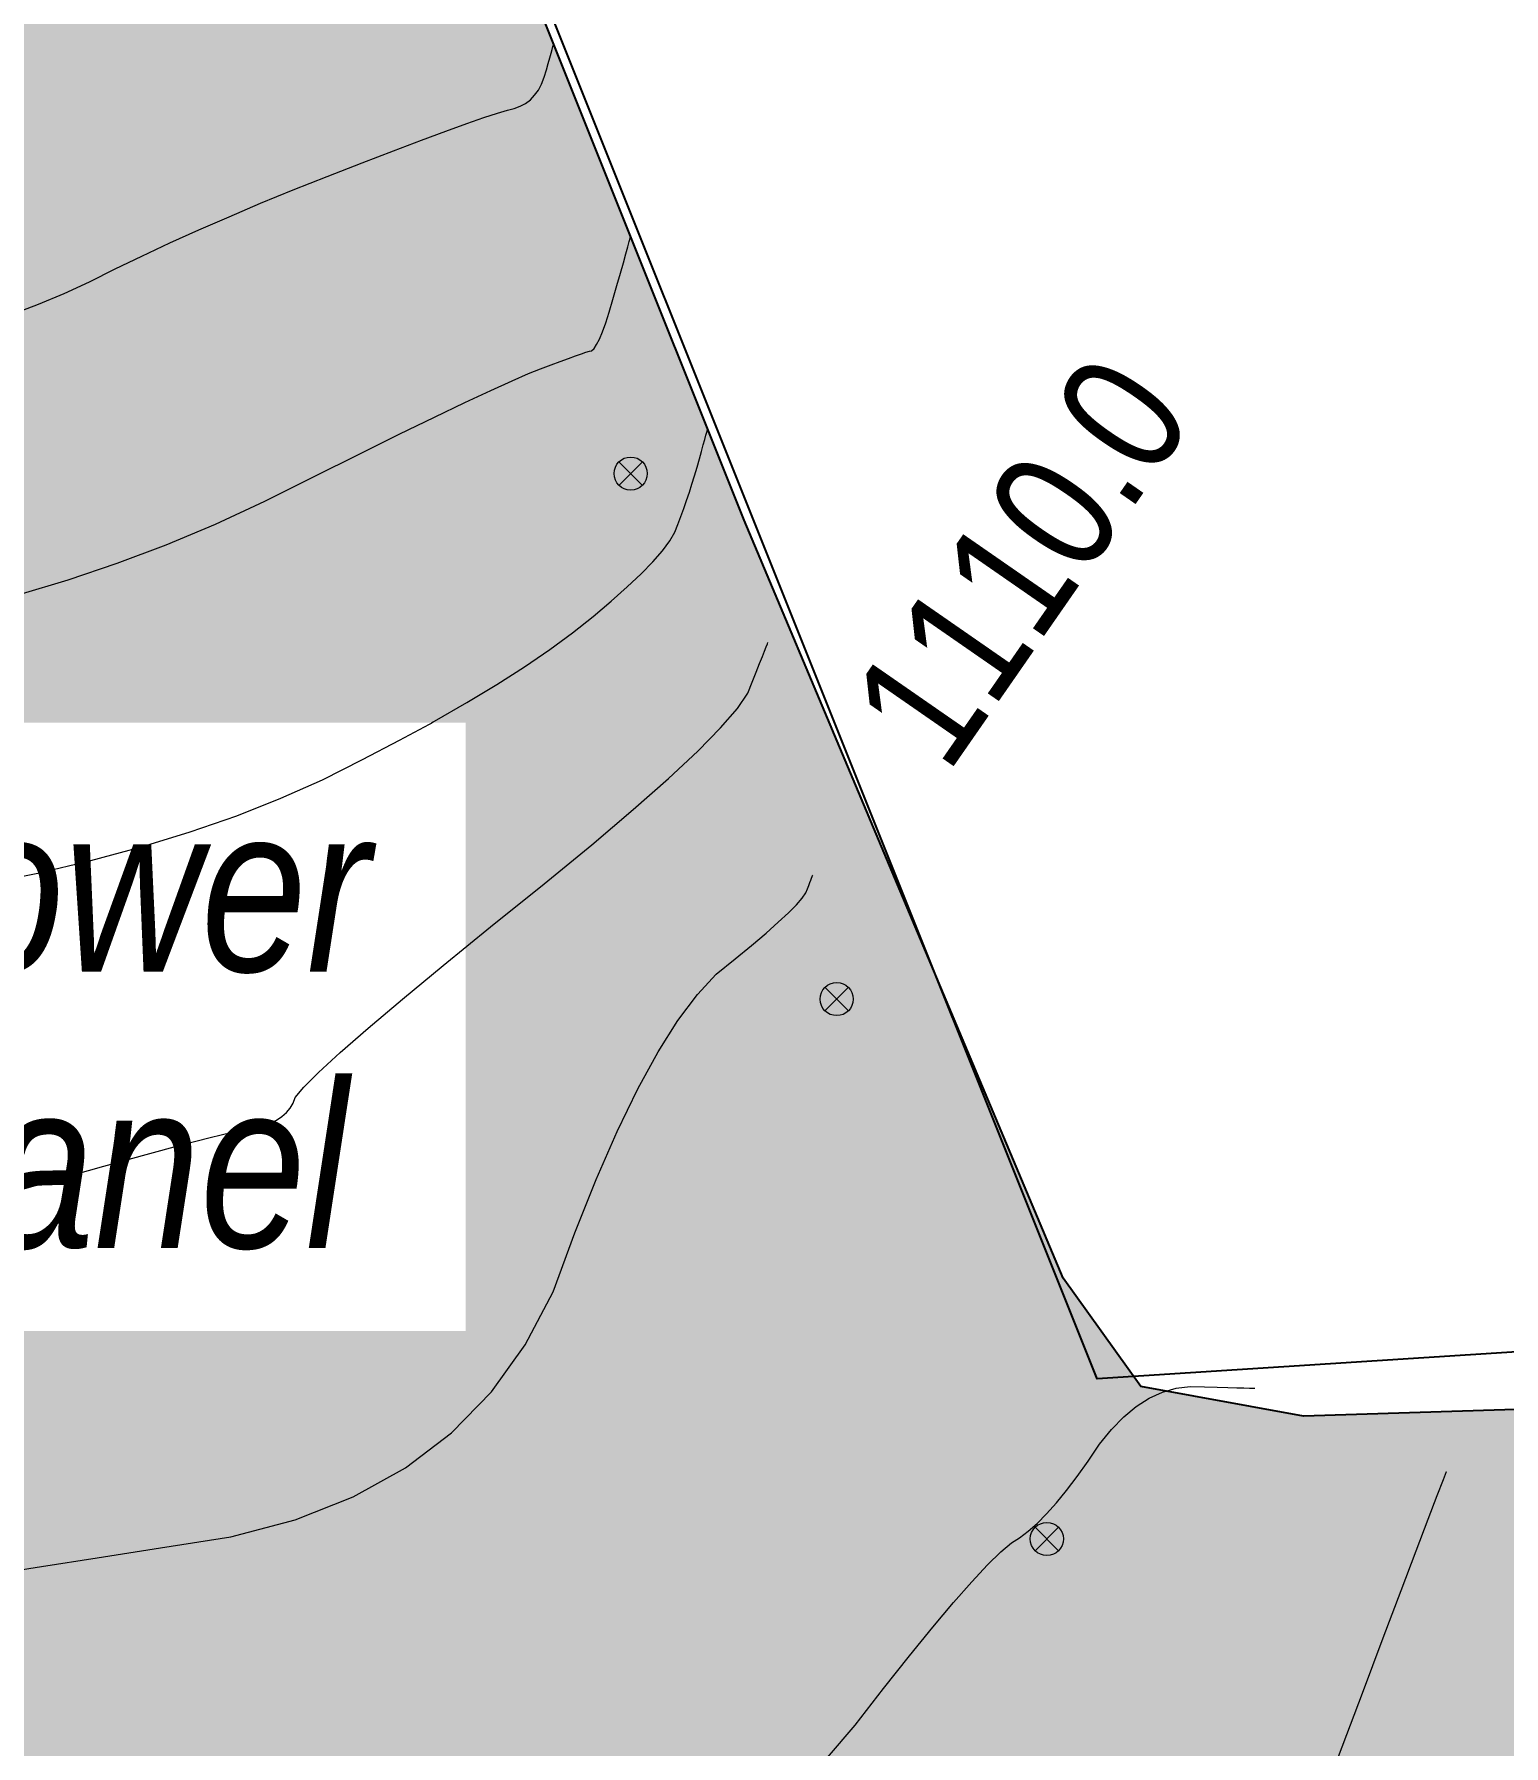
# Model space of a CAD drawing. Extents: x -19176 to -17597, y 5652440 to 5654285.
# Drawn here: x -17837.59 to -17828.74, y 5653156.69 to 5653167.01 of the extents above; entities that cross this region are included whole.
import ezdxf

# ---------------------------------------------------------------- set-up
doc = ezdxf.new("R2010")
doc.units = 0
doc.header["$LTSCALE"] = 5
for name, color, linetype in [('AS-CABLE-T', 224, 'foc-CABLE'), ('AS-ROADS', 254, 'Continuous'), ('L-TITLEDB', 4, 'Continuous')]:
    doc.layers.add(name, color=color, linetype=linetype)
doc.layers.add('AS-GENERAL', color=48, linetype='Continuous', lineweight=18)
doc.layers.add('C-TOPO-MAJR', color=7, linetype='Continuous', lineweight=15, true_color=0xd3aa5f)
doc.layers.add('C-TOPO-MINR', color=7, linetype='Continuous', lineweight=13, true_color=0xe9d5af)
doc.layers.add('C-TOPO-MAJR-TEXT', color=7, linetype='Continuous', true_color=0x644b1b)
doc.styles.add('80L', font='ARIALN.TTF', dxfattribs={"height": 10})
doc.styles.add('foc-LtypeFont', font='ARIALN.TTF', dxfattribs={"height": 7.35})
doc.styles.get("Standard").update_dxf_attribs({"font": 'ARIALN.TTF'})
doc.linetypes.add('foc-CABLE', pattern='A,2,-1,["C",foc-LtypeFont,S=0.2,R=0,X=-0.625,Y=-0.75],-1.24,8', length=12.24)

# ---------------------------------------------------------------- blocks, each defined once
blk = doc.blocks.new('FENCE POST')
at = {"layer": 'AS-GENERAL'}
for p, q in [((0.0354, 0.0354), (-0.0354, -0.0354)), ((0.0354, -0.0354), (-0.0354, 0.0354))]:
    blk.add_line(p, q, dxfattribs=at)
blk.add_circle((0, 0), 0.05, dxfattribs=at)

msp = doc.modelspace()

# ---------------------------------------------------------------- hatches: boundary and pattern name
at = {"layer": 'AS-ROADS'}
h = msp.add_hatch(color=256, dxfattribs=at)
h.dxf.hatch_style = 1
h.paths.add_polyline_path([(-17840.001, 5653181.093), (-17842.223, 5653186.461), (-17843.867, 5653190.672), (-17846.072, 5653188.743), (-17848.06, 5653187.446), (-17846.232, 5653182.05), (-17844.662, 5653175.77), (-17842.4, 5653169.028), (-17840.078, 5653161.789), (-17839.028, 5653157.772), (-17837.646, 5653155.027), (-17834.845, 5653152.543), (-17831.983, 5653151.268), (-17828.673, 5653150.66), (-17821.175, 5653150.398), (-17813.473, 5653150.538), (-17810.145, 5653150.42), (-17811.091, 5653159.359), (-17821.638, 5653158.939), (-17829.943, 5653158.678), (-17830.923, 5653158.858), (-17831.391, 5653159.511), (-17833.314, 5653164.083), (-17834.986, 5653168.263), (-17836.41, 5653171.965)])

# ---------------------------------------------------------------- linework, layer by layer
at = {"layer": 'AS-ROADS', "flags": 128}
msp.add_lwpolyline([(-17848.06, 5653187.446), (-17846.232, 5653182.05), (-17844.662, 5653175.77), (-17842.4, 5653169.028), (-17840.078, 5653161.789), (-17839.028, 5653157.772), (-17837.646, 5653155.027), (-17834.845, 5653152.543), (-17831.983, 5653151.268), (-17828.673, 5653150.66), (-17821.175, 5653150.398), (-17813.473, 5653150.538), (-17810.145, 5653150.42), (-17811.091, 5653159.359), (-17821.638, 5653158.939), (-17829.943, 5653158.678), (-17830.923, 5653158.858), (-17831.391, 5653159.511), (-17833.314, 5653164.083), (-17834.986, 5653168.263), (-17836.41, 5653171.965), (-17840.001, 5653181.093), (-17842.223, 5653186.461), (-17843.867, 5653190.672)], dxfattribs=at)
at = {"layer": 'C-TOPO-MINR', "flags": 128}
for points in [[(-17837.72, 5653165.326), (-17837.567, 5653165.385), (-17837.413, 5653165.449), (-17837.26, 5653165.52), (-17837.106, 5653165.597), (-17836.945, 5653165.675), (-17836.776, 5653165.754), (-17836.601, 5653165.833), (-17836.418, 5653165.912), (-17836.229, 5653165.993), (-17836.032, 5653166.074), (-17835.828, 5653166.155), (-17835.616, 5653166.237), (-17835.427, 5653166.31), (-17835.258, 5653166.374), (-17835.112, 5653166.428), (-17834.986, 5653166.474), (-17834.883, 5653166.51), (-17834.8, 5653166.537), (-17834.74, 5653166.555), (-17834.7, 5653166.564), (-17834.664, 5653166.578), (-17834.632, 5653166.595), (-17834.602, 5653166.618), (-17834.577, 5653166.645), (-17834.554, 5653166.676), (-17834.535, 5653166.712), (-17834.519, 5653166.753), (-17834.506, 5653166.798), (-17834.495, 5653166.837), (-17834.486, 5653166.871), (-17834.478, 5653166.899), (-17834.472, 5653166.921), (-17834.467, 5653166.938), (-17834.464, 5653166.949), (-17834.462, 5653166.955), (-17834.462, 5653166.955)], [(-17837.684, 5653163.634), (-17837.389, 5653163.722), (-17837.093, 5653163.822), (-17836.797, 5653163.934), (-17836.5, 5653164.059), (-17836.203, 5653164.197), (-17835.905, 5653164.346), (-17835.635, 5653164.481), (-17835.394, 5653164.6), (-17835.181, 5653164.703), (-17834.997, 5653164.792), (-17834.841, 5653164.865), (-17834.713, 5653164.923), (-17834.613, 5653164.966), (-17834.542, 5653164.994), (-17834.478, 5653165.018), (-17834.422, 5653165.04), (-17834.372, 5653165.058), (-17834.33, 5653165.074), (-17834.295, 5653165.086), (-17834.268, 5653165.095), (-17834.247, 5653165.101), (-17834.234, 5653165.104), (-17834.219, 5653165.117), (-17834.204, 5653165.141), (-17834.186, 5653165.174), (-17834.168, 5653165.218), (-17834.148, 5653165.273), (-17834.127, 5653165.337), (-17834.105, 5653165.412), (-17834.081, 5653165.497), (-17834.06, 5653165.571), (-17834.042, 5653165.635), (-17834.028, 5653165.688), (-17834.016, 5653165.73), (-17834.007, 5653165.762), (-17834.001, 5653165.783), (-17833.998, 5653165.794), (-17833.998, 5653165.794)], [(-17832.812, 5653156.621), (-17832.644, 5653156.816), (-17832.473, 5653157.036), (-17832.318, 5653157.233), (-17832.177, 5653157.406), (-17832.052, 5653157.555), (-17831.942, 5653157.68), (-17831.847, 5653157.782), (-17831.767, 5653157.86), (-17831.703, 5653157.914), (-17831.654, 5653157.945), (-17831.602, 5653157.984), (-17831.548, 5653158.032), (-17831.491, 5653158.09), (-17831.432, 5653158.156), (-17831.37, 5653158.231), (-17831.306, 5653158.315), (-17831.24, 5653158.408), (-17831.171, 5653158.51), (-17831.099, 5653158.599), (-17831.026, 5653158.674), (-17830.95, 5653158.737), (-17830.872, 5653158.787), (-17830.792, 5653158.824), (-17830.71, 5653158.847), (-17830.626, 5653158.858), (-17830.539, 5653158.856), (-17830.463, 5653158.853), (-17830.398, 5653158.852), (-17830.344, 5653158.85), (-17830.301, 5653158.849), (-17830.268, 5653158.848), (-17830.247, 5653158.847), (-17830.236, 5653158.847), (-17830.236, 5653158.847)], [(-17829.732, 5653156.627), (-17829.587, 5653157.008), (-17829.461, 5653157.342), (-17829.353, 5653157.628), (-17829.262, 5653157.867), (-17829.19, 5653158.058), (-17829.136, 5653158.201), (-17829.099, 5653158.296), (-17829.081, 5653158.344), (-17829.081, 5653158.344)]]:
    msp.add_lwpolyline(points, dxfattribs=at)
at = {"layer": 'L-TITLEDB', "flags": 128}
msp.add_lwpolyline([(-17799.831, 5653172.099), (-17809.682, 5653160.287), (-17831.185, 5653158.903), (-17843.346, 5653189.308)], dxfattribs=at)

# ---------------------------------------------------------------- block references
at = {"layer": 'AS-GENERAL', "xscale": 2, "yscale": 2, "zscale": 2}
for p in [(-17833.998, 5653164.363), (-17832.756, 5653161.194), (-17831.489, 5653157.938)]:
    msp.add_blockref('FENCE POST', p, dxfattribs=at)

# ---------------------------------------------------------------- texts
at = {"layer": 'C-TOPO-MAJR-TEXT', "insert": (-17831.643, 5653163.835, 1110), "char_height": 0.75, "attachment_point": 5, "rotation": 55.2478}
msp.add_mtext('1110.0', dxfattribs=at)

# ---------------------------------------------------------------- next in the draw order: texts
at = {"layer": 'AS-CABLE-T', "insert": (-17838.848, 5653162.36), "char_height": 1, "attachment_point": 1, "style": '80L', "bg_fill": 2}
msp.add_mtext_dynamic_manual_height_columns('\\pi0.032626;{\\fArial Narrow|b0|i1|c0|p34;Power\\P\\pi0.21646;Panel}', width=3.35584, gutter_width=50, heights=[0], dxfattribs=at)

# ---------------------------------------------------------------- next in the draw order: linework, layer by layer
at = {"layer": 'C-TOPO-MAJR', "flags": 128}
msp.add_lwpolyline([(-17837.842, 5653157.725), (-17837.549, 5653157.772), (-17837.213, 5653157.825), (-17836.832, 5653157.885), (-17836.408, 5653157.951), (-17836.021, 5653158.054), (-17835.67, 5653158.192), (-17835.355, 5653158.367), (-17835.078, 5653158.578), (-17834.837, 5653158.825), (-17834.633, 5653159.108), (-17834.465, 5653159.428), (-17834.334, 5653159.784), (-17834.205, 5653160.106), (-17834.079, 5653160.395), (-17833.955, 5653160.652), (-17833.833, 5653160.875), (-17833.714, 5653161.065), (-17833.596, 5653161.221), (-17833.482, 5653161.345), (-17833.369, 5653161.436), (-17833.269, 5653161.518), (-17833.182, 5653161.591), (-17833.108, 5653161.657), (-17833.047, 5653161.714), (-17832.999, 5653161.763), (-17832.964, 5653161.803), (-17832.942, 5653161.835), (-17832.933, 5653161.859), (-17832.925, 5653161.879), (-17832.918, 5653161.897), (-17832.912, 5653161.912), (-17832.907, 5653161.924), (-17832.904, 5653161.933), (-17832.901, 5653161.939), (-17832.9, 5653161.941), (-17832.9, 5653161.941)], dxfattribs=at)
at = {"layer": 'C-TOPO-MINR', "flags": 128}
for points in [[(-17837.905, 5653161.886), (-17837.572, 5653161.954), (-17837.252, 5653162.029), (-17836.946, 5653162.112), (-17836.653, 5653162.202), (-17836.373, 5653162.3), (-17836.107, 5653162.405), (-17835.855, 5653162.517), (-17835.615, 5653162.638), (-17835.391, 5653162.755), (-17835.18, 5653162.87), (-17834.985, 5653162.982), (-17834.804, 5653163.091), (-17834.637, 5653163.198), (-17834.485, 5653163.302), (-17834.348, 5653163.403), (-17834.225, 5653163.502), (-17834.115, 5653163.594), (-17834.019, 5653163.68), (-17833.935, 5653163.759), (-17833.864, 5653163.831), (-17833.807, 5653163.898), (-17833.762, 5653163.957), (-17833.731, 5653164.01), (-17833.713, 5653164.057), (-17833.695, 5653164.104), (-17833.678, 5653164.152), (-17833.661, 5653164.201), (-17833.644, 5653164.25), (-17833.629, 5653164.299), (-17833.613, 5653164.35), (-17833.598, 5653164.401), (-17833.584, 5653164.452), (-17833.571, 5653164.497), (-17833.56, 5653164.536), (-17833.551, 5653164.568), (-17833.544, 5653164.594), (-17833.539, 5653164.613), (-17833.535, 5653164.626), (-17833.533, 5653164.633), (-17833.533, 5653164.633)], [(-17837.801, 5653160.009), (-17837.466, 5653160.104), (-17837.173, 5653160.186), (-17836.919, 5653160.256), (-17836.706, 5653160.314), (-17836.533, 5653160.359), (-17836.401, 5653160.392), (-17836.309, 5653160.412), (-17836.257, 5653160.42), (-17836.21, 5653160.432), (-17836.169, 5653160.446), (-17836.132, 5653160.464), (-17836.1, 5653160.485), (-17836.072, 5653160.509), (-17836.05, 5653160.536), (-17836.033, 5653160.566), (-17836.021, 5653160.6), (-17835.969, 5653160.662), (-17835.879, 5653160.752), (-17835.75, 5653160.871), (-17835.581, 5653161.018), (-17835.374, 5653161.193), (-17835.128, 5653161.397), (-17834.843, 5653161.629), (-17834.519, 5653161.889), (-17834.232, 5653162.125), (-17833.982, 5653162.337), (-17833.77, 5653162.525), (-17833.594, 5653162.69), (-17833.456, 5653162.83), (-17833.355, 5653162.946), (-17833.291, 5653163.038), (-17833.265, 5653163.106), (-17833.241, 5653163.166), (-17833.221, 5653163.217), (-17833.204, 5653163.259), (-17833.191, 5653163.293), (-17833.181, 5653163.319), (-17833.174, 5653163.336), (-17833.171, 5653163.344), (-17833.171, 5653163.344)]]:
    msp.add_lwpolyline(points, dxfattribs=at)

doc.saveas('drawing.dxf')
